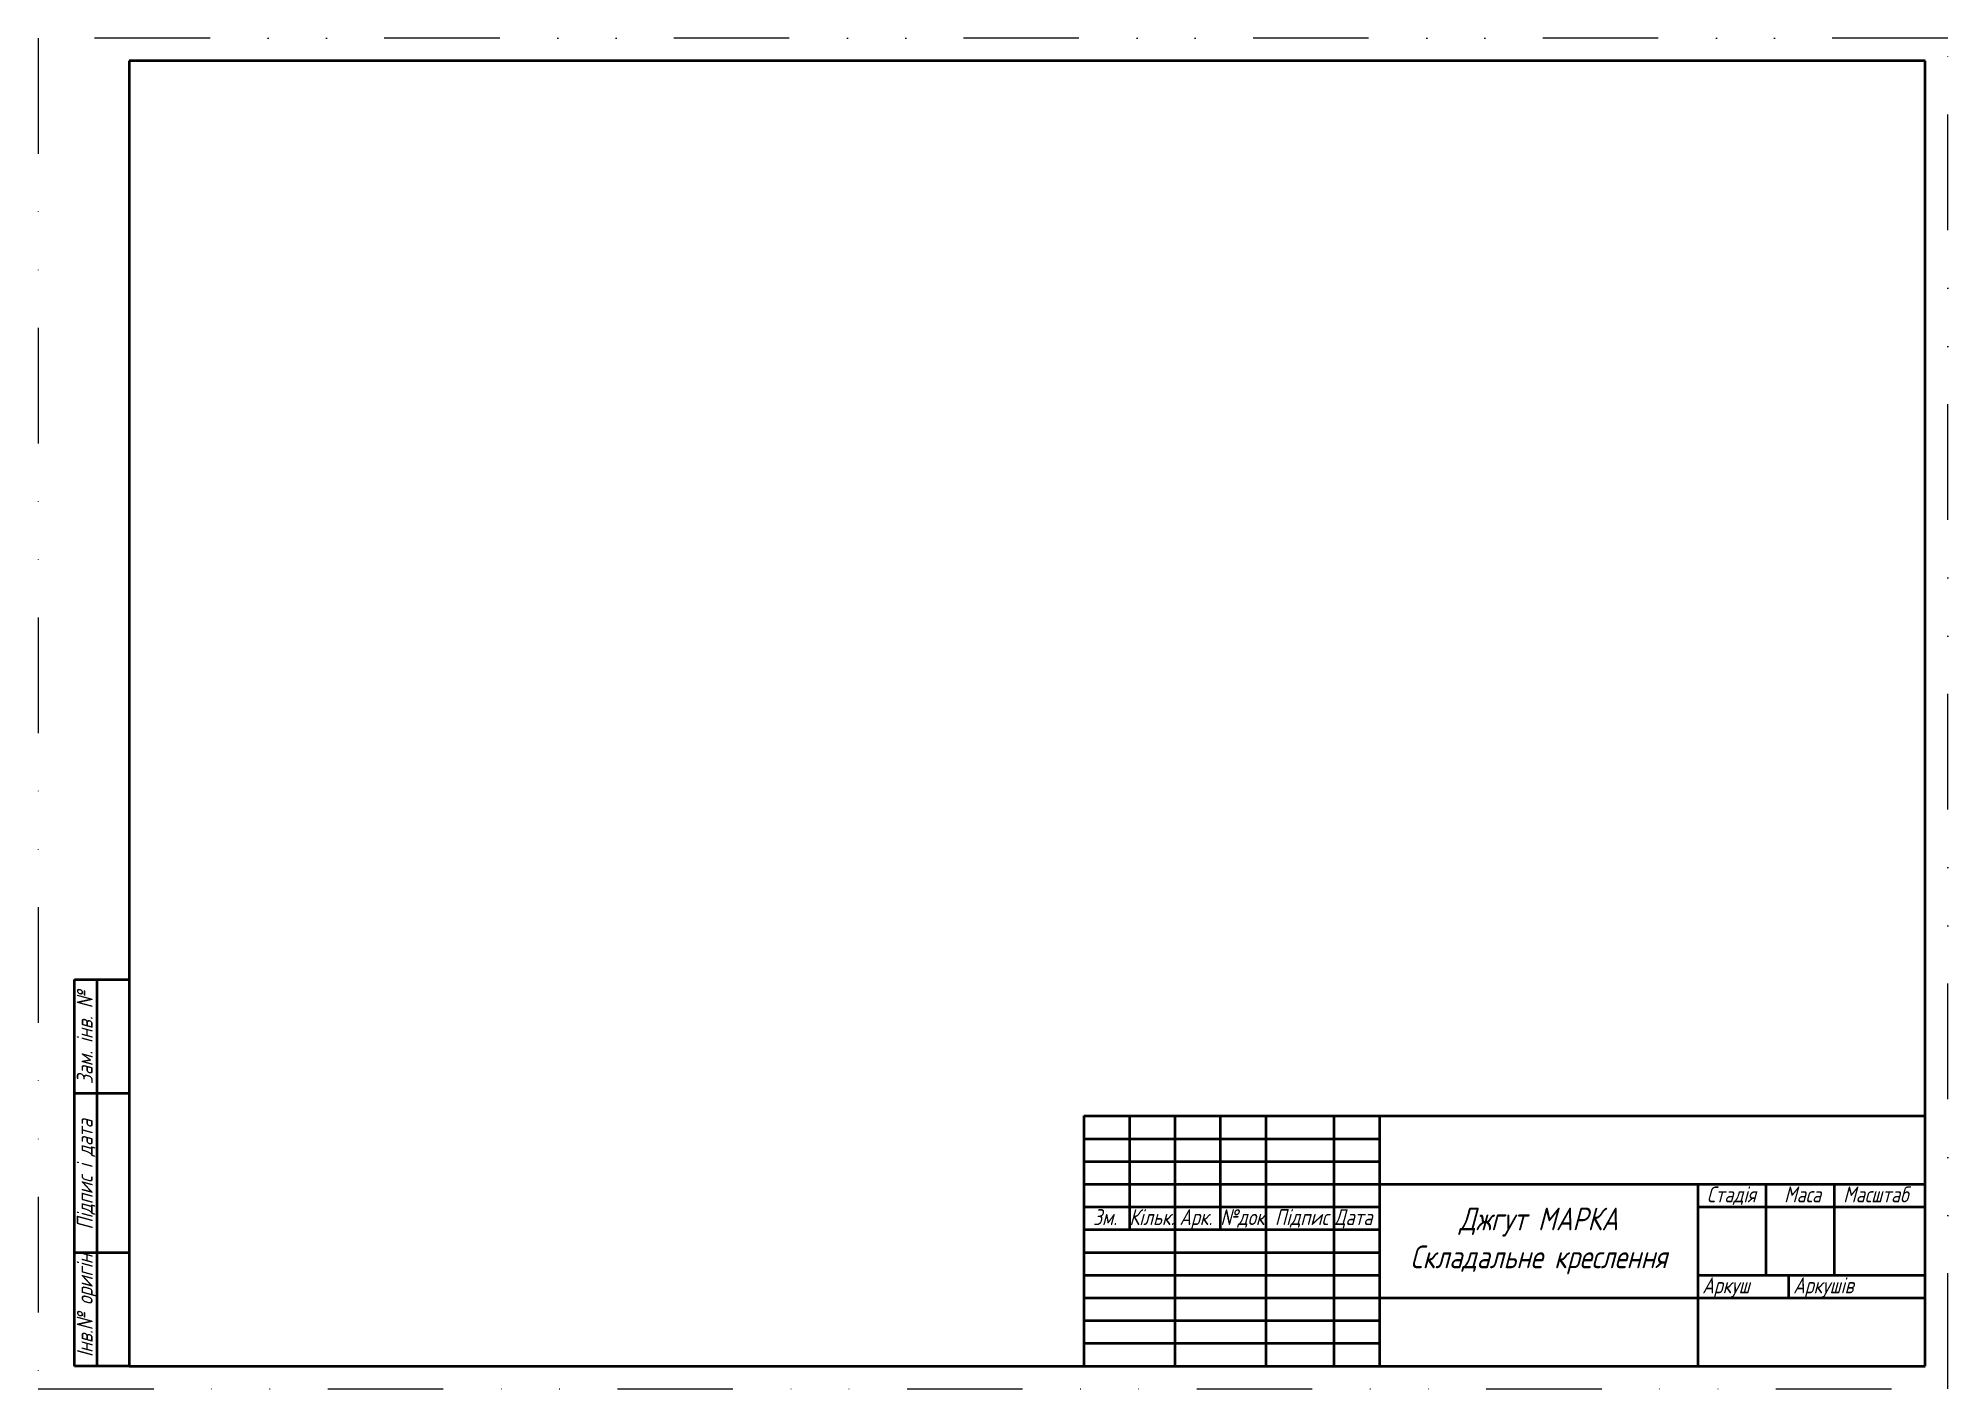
# Model space of a CAD drawing. Extents: x 1823 to 2243, y 2111 to 2408.
import ezdxf

# ---------------------------------------------------------------- set-up
doc = ezdxf.new("R2010")
doc.units = 0
doc.linetypes.add('линия_сгибаX2', pattern=[63.5, 25.4, -12.7, 0, -12.7, 0, -12.7])
doc.layers.add('Формат чертежа', color=7, linetype='Continuous', lineweight=50)
doc.styles.get("Standard").update_dxf_attribs({"font": 'ГОСТ тип А наклонный.ttf', "height": 5})
doc.styles.add('основная надпись', font='isocpeur.ttf', dxfattribs={"width": 0.8, "oblique": 15, "height": 3.5})

msp = doc.modelspace()

# ---------------------------------------------------------------- linework, layer by layer
at = {"layer": 'Defpoints', "linetype": 'линия_сгибаX2', "lineweight": 0}
for p, q in [((2243.21, 2407.72), (1823.21, 2407.72)), ((1823.21, 2407.72), (1823.21, 2110.72)), ((2243.21, 2110.72), (2243.21, 2407.72)), ((1823.21, 2110.72), (2243.21, 2110.72))]:
    msp.add_line(p, q, dxfattribs=at)
at = {"layer": 'Формат чертежа', "lineweight": 40}
for p, q in [((2238.21, 2402.72), (1843.21, 2402.72)), ((1843.21, 2402.72), (1843.21, 2115.72)), ((2238.21, 2115.72), (2238.21, 2402.72)), ((1831.21, 2175.72), (1831.21, 2200.72)), ((1831.21, 2200.72), (1843.21, 2200.72)), ((1836.21, 2115.72), (1836.21, 2200.72)), ((1831.21, 2140.72), (1831.21, 2175.72)), ((1831.21, 2175.72), (1843.21, 2175.72)), ((2053.21, 2170.72), (2238.21, 2170.72)), ((2053.21, 2170.72), (2053.21, 2115.72)), ((2063.21, 2170.72), (2063.21, 2145.72)), ((2073.21, 2170.72), (2073.21, 2115.72)), ((2083.21, 2170.72), (2083.21, 2145.72)), ((2093.21, 2170.72), (2093.21, 2115.72)), ((2108.21, 2170.72), (2108.21, 2115.72)), ((2118.21, 2170.72), (2118.21, 2115.72)), ((2053.21, 2165.72), (2118.21, 2165.72)), ((2053.21, 2160.72), (2118.21, 2160.72)), ((2053.21, 2155.72), (2118.21, 2155.72)), ((2118.21, 2155.72), (2238.21, 2155.72)), ((2188.21, 2155.72), (2188.21, 2115.72)), ((2203.21, 2155.72), (2203.21, 2135.72)), ((2218.21, 2155.72), (2218.21, 2135.72)), ((2053.21, 2150.72), (2118.21, 2150.72)), ((2188.21, 2150.72), (2238.21, 2150.72)), ((2053.21, 2145.72), (2118.21, 2145.72)), ((1831.21, 2115.72), (1831.21, 2140.72)), ((1831.21, 2140.72), (1843.21, 2140.72)), ((2053.21, 2140.72), (2118.21, 2140.72)), ((2053.21, 2135.72), (2118.21, 2135.72)), ((2188.21, 2135.72), (2238.21, 2135.72)), ((2208.21, 2130.72), (2208.21, 2135.72)), ((2053.21, 2130.72), (2118.21, 2130.72)), ((2118.21, 2130.72), (2238.21, 2130.72)), ((2053.21, 2125.72), (2118.21, 2125.72)), ((2053.21, 2120.72), (2118.21, 2120.72)), ((1836.21, 2115.72), (1831.21, 2115.72)), ((1843.21, 2115.72), (1836.21, 2115.72)), ((1843.21, 2115.72), (2238.21, 2115.72))]:
    msp.add_line(p, q, dxfattribs=at)

# ---------------------------------------------------------------- texts
at = {"insert": (2153.21, 2143.22), "char_height": 5, "width": 70, "attachment_point": 5}
msp.add_mtext('\\pxqc;Джгут МАРКА\\PСкладальне креслення', dxfattribs=at)
at = {"layer": 'Формат чертежа', "lineweight": 40, "style": 'основная надпись', "oblique": 15, "width": 0.8}
for s, p in [('Зам. iнв. №', (1835.21, 2177.72)), ('Пiдпис i дата', (1835.21, 2145.72)), ('Iнв.№ оригiн.', (1835.21, 2117.72))]:
    msp.add_text(s, height=3.5, rotation=90, dxfattribs=at).set_placement(p)
for s, p in [('Стадiя', (2190.21, 2151.72)), ('Маса', (2207.21, 2151.72)), ('Масштаб', (2220.21, 2151.72)), ('Зм.', (2055.21, 2146.72)), ('Кiльк.', (2063.21, 2146.72)), ('Арк.', (2074.21, 2146.72)), ('№док.', (2083.21, 2146.72)), ('Пiдпис', (2095.21, 2146.72)), ('Дата', (2108.21, 2146.72)), ('Аркуш', (2189.21, 2131.72)), ('Аркушiв', (2209.21, 2131.72))]:
    msp.add_text(s, height=3.5, dxfattribs=at).set_placement(p)

doc.saveas('drawing.dxf')
